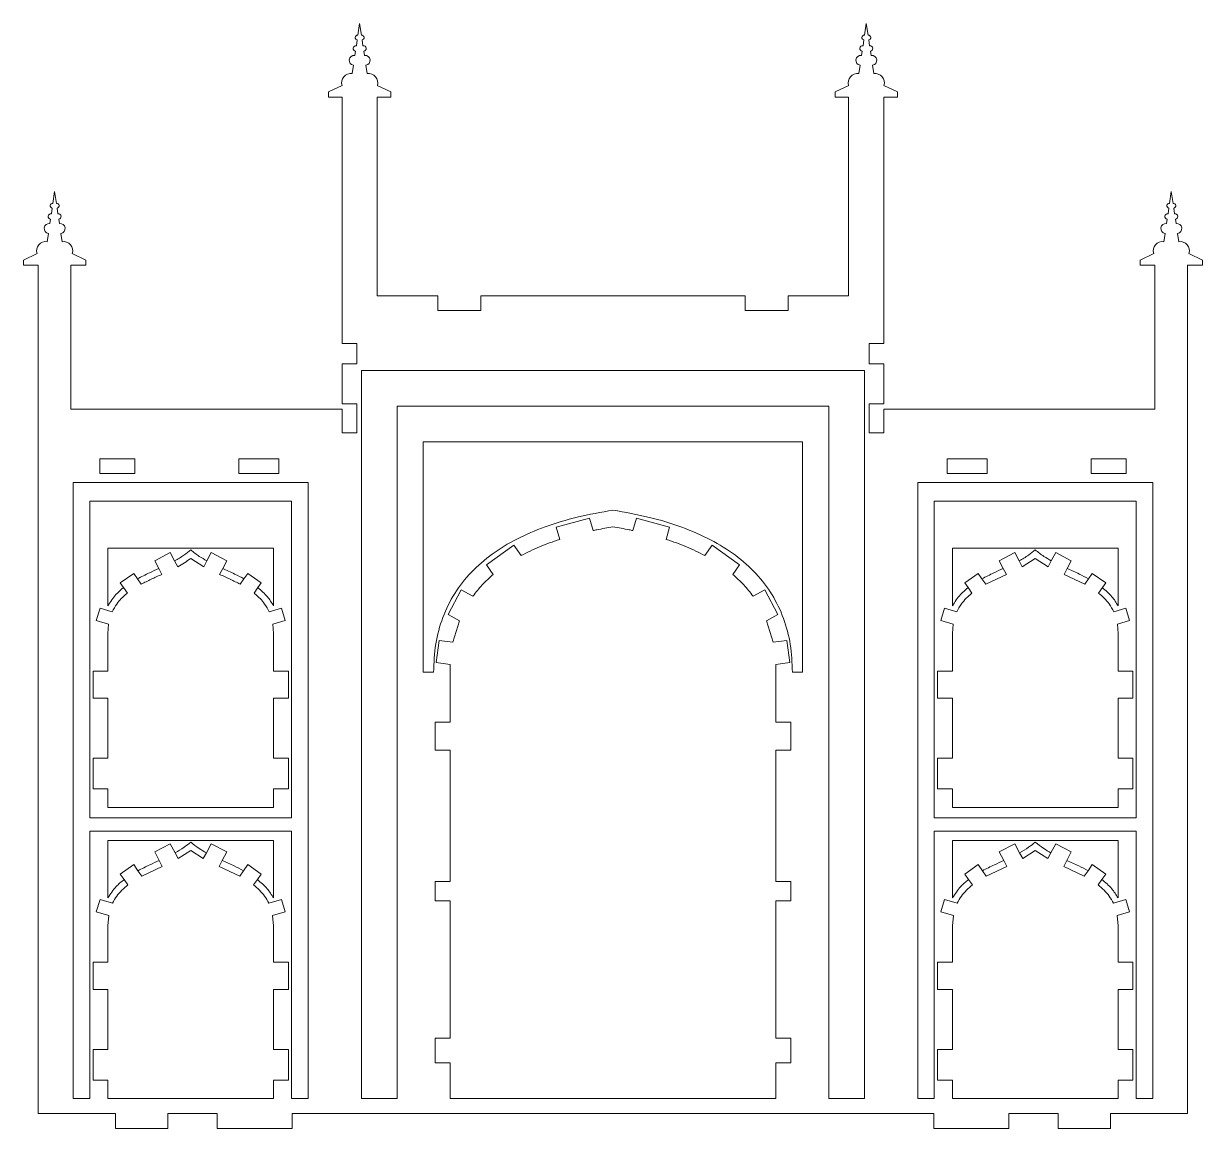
# Model space of a CAD drawing. Header units: millimetres. Extents: x -566 to 8079, y -1523 to 3979.
# Drawn here: x -565.8 to -328.5, y 3455.3 to 3677.8 of the extents above; entities that cross this region are included whole.
import ezdxf
from ezdxf.lldxf.tags import DXFTag

# ---------------------------------------------------------------- set-up
doc = ezdxf.new("R2010")
doc.units = ezdxf.units.MM
tags = doc.linetypes.add('CENTER', pattern=[10.16, 6.35, -1.27, 1.27, -1.27]).pattern_tags.tags
tags[10:11] = [DXFTag(74, 4), DXFTag(75, 0), DXFTag(340, '0'), DXFTag(46, 1.0), DXFTag(50, 0.0), DXFTag(44, 0.0), DXFTag(45, 0.0)]
tags[8:9] = [DXFTag(74, 4), DXFTag(75, 0), DXFTag(340, '0'), DXFTag(46, 1.0), DXFTag(50, 0.0), DXFTag(44, 0.0), DXFTag(45, 0.0)]
tags[6:7] = [DXFTag(74, 4), DXFTag(75, 0), DXFTag(340, '0'), DXFTag(46, 1.0), DXFTag(50, 0.0), DXFTag(44, 0.0), DXFTag(45, 0.0)]
tags[4:5] = [DXFTag(74, 4), DXFTag(75, 0), DXFTag(340, '0'), DXFTag(46, 1.0), DXFTag(50, 0.0), DXFTag(44, 0.0), DXFTag(45, 0.0)]

# ---------------------------------------------------------------- blocks, each defined once
blk = doc.blocks.new('DWG8')
at = {"color": 7, "linetype": 'Continuous', "lineweight": 15}
for p, q in [((234, 360.04), (233.65, 357.69)), ((234.35, 357.69), (234, 360.04)), ((335.67, 357.69), (336.02, 360.04)), ((336.02, 360.04), (336.37, 357.69)), ((233.51, 356.75), (233.34, 355.59)), ((234.67, 355.59), (234.49, 356.75)), ((335.36, 355.59), (335.53, 356.75)), ((336.51, 356.75), (336.68, 355.59)), ((233.18, 354.5), (233.05, 353.61)), ((234.96, 353.61), (234.83, 354.5)), ((335.06, 353.61), (335.19, 354.5)), ((336.84, 354.5), (336.97, 353.61)), ((232.76, 351.64), (232.51, 349.96)), ((235.5, 349.96), (235.25, 351.64)), ((334.52, 349.96), (334.77, 351.64)), ((337.27, 351.64), (337.52, 349.96)), ((230.45, 347.59), (227.74, 346.27)), ((240.27, 346.27), (237.55, 347.59)), ((329.75, 346.27), (332.47, 347.59)), ((339.57, 347.59), (342.28, 346.27)), ((227.74, 346.27), (227.74, 345.25)), ((227.74, 345.25), (230.45, 345.25)), ((230.45, 345.25), (230.45, 295.64)), ((237.56, 345.25), (240.27, 345.25)), ((237.56, 345.25), (237.56, 305.25)), ((240.27, 345.25), (240.27, 346.27)), ((329.75, 345.25), (329.75, 346.27)), ((332.46, 345.25), (329.75, 345.25)), ((332.46, 345.25), (332.46, 305.25)), ((342.28, 345.25), (339.57, 345.25)), ((339.57, 345.25), (339.57, 295.64)), ((342.28, 346.27), (342.28, 345.25)), ((172.24, 323.85), (172.59, 326.21)), ((172.59, 326.21), (172.94, 323.85)), ((397.43, 326.21), (397.08, 323.85)), ((397.78, 323.85), (397.43, 326.21)), ((171.93, 321.76), (172.1, 322.91)), ((173.08, 322.91), (173.25, 321.76)), ((396.94, 322.91), (396.77, 321.76)), ((398.09, 321.76), (397.92, 322.91)), ((171.64, 319.78), (171.77, 320.66)), ((173.42, 320.66), (173.55, 319.78)), ((396.61, 320.66), (396.47, 319.78)), ((398.38, 319.78), (398.25, 320.66)), ((171.09, 316.13), (171.34, 317.81)), ((173.84, 317.81), (174.09, 316.13)), ((396.18, 317.81), (395.93, 316.13)), ((398.93, 316.13), (398.68, 317.81)), ((166.33, 312.43), (169.04, 313.76)), ((176.14, 313.76), (178.85, 312.43)), ((393.88, 313.76), (391.17, 312.43)), ((403.69, 312.43), (400.98, 313.76)), ((166.33, 311.42), (166.33, 312.43)), ((169.3, 311.42), (166.33, 311.42)), ((169.3, 311.42), (169.3, 140.58)), ((178.85, 311.42), (175.88, 311.42)), ((175.88, 311.42), (175.88, 282.42)), ((178.85, 312.43), (178.85, 311.42)), ((391.17, 312.43), (391.17, 311.42)), ((391.17, 311.42), (394.14, 311.42)), ((394.14, 311.42), (394.14, 282.42)), ((400.72, 311.42), (403.69, 311.42)), ((400.72, 140.58), (400.72, 311.42)), ((403.69, 311.42), (403.69, 312.43)), ((249.76, 305.25), (237.56, 305.25)), ((249.76, 302.25), (249.76, 305.25)), ((258.42, 302.25), (258.42, 305.25)), ((311.6, 305.25), (258.42, 305.25)), ((311.6, 302.25), (311.6, 305.25)), ((320.26, 302.25), (320.26, 305.25)), ((332.46, 305.25), (320.26, 305.25)), ((249.76, 302.25), (258.42, 302.25)), ((311.6, 302.25), (320.26, 302.25)), ((233.45, 295.64), (230.45, 295.64)), ((233.45, 291.51), (233.45, 295.64)), ((339.57, 295.64), (336.57, 295.64)), ((336.57, 295.64), (336.57, 291.51)), ((230.45, 291.51), (230.45, 283.47)), ((230.45, 291.51), (233.45, 291.51)), ((335.65, 290.22), (234.37, 290.22)), ((234.37, 290.22), (234.37, 143.58)), ((335.65, 143.58), (335.65, 290.22)), ((336.57, 291.51), (339.57, 291.51)), ((339.57, 283.47), (339.57, 291.51)), ((233.45, 283.47), (230.45, 283.47)), ((233.45, 277.65), (233.45, 283.47)), ((241.54, 143.58), (241.54, 283.04)), ((241.54, 283.04), (328.48, 283.04)), ((328.48, 283.04), (328.48, 143.58)), ((339.57, 283.47), (336.57, 283.47)), ((336.57, 283.47), (336.57, 277.65)), ((175.88, 282.42), (230.45, 282.42)), ((230.45, 282.42), (230.45, 277.65)), ((339.57, 282.42), (339.57, 277.65)), ((339.57, 282.42), (394.14, 282.42)), ((230.45, 277.65), (233.45, 277.65)), ((323.2, 275.81), (246.82, 275.81)), ((246.82, 275.81), (246.82, 229.42)), ((323.2, 229.42), (323.2, 275.81)), ((336.57, 277.65), (339.57, 277.65)), ((188.75, 272.42), (181.69, 272.42)), ((181.69, 272.42), (181.69, 269.42)), ((188.75, 269.42), (188.75, 272.42)), ((217.73, 272.42), (209.65, 272.42)), ((209.65, 272.42), (209.65, 269.42)), ((217.73, 269.42), (217.73, 272.42)), ((360.37, 272.42), (352.29, 272.42)), ((352.29, 272.42), (352.29, 269.42)), ((360.37, 269.42), (360.37, 272.42)), ((388.33, 272.42), (381.27, 272.42)), ((381.27, 272.42), (381.27, 269.42)), ((388.33, 269.42), (388.33, 272.42)), ((181.69, 269.42), (188.75, 269.42)), ((209.65, 269.42), (217.73, 269.42)), ((352.29, 269.42), (360.37, 269.42)), ((381.27, 269.42), (388.33, 269.42)), ((223.64, 267.65), (176.33, 267.65)), ((176.33, 267.65), (176.33, 143.58)), ((223.64, 143.58), (223.64, 267.65)), ((393.69, 267.65), (346.38, 267.65)), ((346.38, 267.65), (346.38, 143.58)), ((393.69, 143.58), (393.69, 267.65)), ((179.66, 263.87), (179.66, 200.14)), ((220.31, 263.87), (179.66, 263.87)), ((220.31, 200.14), (220.31, 263.87)), ((390.36, 263.87), (349.71, 263.87)), ((349.71, 263.87), (349.71, 200.14)), ((390.36, 200.14), (390.36, 263.87)), ((280.28, 260.49), (273.6, 258.63)), ((280.99, 257.95), (280.28, 260.49)), ((289.74, 260.49), (289.03, 257.95)), ((296.42, 258.63), (289.74, 260.49)), ((273.6, 258.63), (274.29, 256.19)), ((295.73, 256.19), (296.42, 258.63)), ((216.65, 254.41), (183.32, 254.41)), ((183.32, 254.41), (183.32, 242.84)), ((216.65, 242.84), (216.65, 254.41)), ((265.06, 255), (259.55, 251.07)), ((266.52, 252.94), (265.06, 255)), ((304.96, 255), (303.5, 252.94)), ((310.48, 251.07), (304.96, 255)), ((386.7, 254.41), (353.37, 254.41)), ((353.37, 254.41), (353.37, 242.84)), ((386.7, 242.84), (386.7, 254.41)), ((195.87, 253.54), (192.73, 251.89)), ((192.73, 251.89), (193.55, 250.32)), ((196.75, 251.87), (195.87, 253.54)), ((197.37, 250.69), (196.75, 251.87)), ((202.6, 250.69), (199.98, 252.37)), ((203.22, 251.87), (202.6, 250.69)), ((204.1, 253.54), (203.22, 251.87)), ((207.24, 251.89), (204.1, 253.54)), ((206.42, 250.32), (207.24, 251.89)), ((365.93, 253.54), (362.78, 251.89)), ((362.78, 251.89), (363.6, 250.32)), ((366.8, 251.87), (365.93, 253.54)), ((367.42, 250.69), (366.8, 251.87)), ((370.04, 252.37), (367.42, 250.69)), ((372.65, 250.69), (370.04, 252.37)), ((373.27, 251.87), (372.65, 250.69)), ((374.15, 253.54), (373.27, 251.87)), ((377.29, 251.89), (374.15, 253.54)), ((376.47, 250.32), (377.29, 251.89)), ((188.51, 249.33), (185.8, 247.45)), ((189.26, 248.26), (188.51, 249.33)), ((193.55, 250.32), (194.17, 249.14)), ((205.8, 249.14), (206.42, 250.32)), ((211.46, 249.33), (210.71, 248.26)), ((214.17, 247.45), (211.46, 249.33)), ((259.55, 251.07), (260.91, 249.15)), ((309.11, 249.15), (310.48, 251.07)), ((358.56, 249.33), (355.85, 247.45)), ((359.31, 248.26), (358.56, 249.33)), ((363.6, 250.32), (364.23, 249.14)), ((375.85, 249.14), (376.47, 250.32)), ((381.51, 249.33), (380.76, 248.26)), ((384.22, 247.45), (381.51, 249.33)), ((185.8, 247.45), (186.48, 246.47)), ((190.02, 247.15), (189.26, 248.26)), ((210.71, 248.26), (209.95, 247.15)), ((213.49, 246.47), (214.17, 247.45)), ((355.85, 247.45), (356.53, 246.47)), ((360.07, 247.15), (359.31, 248.26)), ((364.23, 249.14), (360.07, 247.15)), ((380, 247.15), (375.85, 249.14)), ((380.76, 248.26), (380, 247.15)), ((383.54, 246.47), (384.22, 247.45)), ((186.48, 246.47), (187.24, 245.37)), ((212.73, 245.37), (213.49, 246.47)), ((254.43, 246), (251.79, 241.06)), ((256.8, 244.74), (254.43, 246)), ((315.59, 246), (313.22, 244.74)), ((318.23, 241.06), (315.59, 246)), ((356.53, 246.47), (357.29, 245.37)), ((382.78, 245.37), (383.54, 246.47)), ((181.73, 242.33), (180.98, 239.84)), ((184.18, 241.59), (181.73, 242.33)), ((218.24, 242.33), (215.79, 241.59)), ((218.99, 239.84), (218.24, 242.33)), ((351.79, 242.33), (351.03, 239.84)), ((354.23, 241.59), (351.79, 242.33)), ((388.29, 242.33), (385.84, 241.59)), ((389.04, 239.84), (388.29, 242.33)), ((180.98, 239.84), (183.46, 239.09)), ((216.51, 239.09), (218.99, 239.84)), ((251.79, 241.06), (254.09, 239.82)), ((254.09, 239.82), (252.79, 235.5)), ((315.93, 239.82), (318.23, 241.06)), ((317.23, 235.5), (315.93, 239.82)), ((351.03, 239.84), (353.51, 239.09)), ((386.56, 239.09), (389.04, 239.84)), ((183.46, 239.09), (183.32, 237.22)), ((216.65, 237.22), (216.51, 239.09)), ((353.51, 239.09), (353.37, 237.22)), ((386.7, 237.22), (386.56, 239.09)), ((183.32, 237.22), (183.32, 229.68)), ((216.65, 229.68), (216.65, 237.22)), ((250.02, 235.86), (249.43, 231.37)), ((252.79, 235.5), (250.02, 235.86)), ((320, 235.86), (317.23, 235.5)), ((320.59, 231.37), (320, 235.86)), ((353.37, 237.22), (353.37, 229.68)), ((386.7, 229.68), (386.7, 237.22)), ((249.43, 231.37), (252.24, 231)), ((252.24, 231), (252.21, 229.42)), ((317.78, 231), (320.59, 231.37)), ((317.81, 229.42), (317.78, 231)), ((183.32, 229.68), (180.32, 229.68)), ((180.32, 229.68), (180.32, 224.2)), ((219.65, 229.68), (216.65, 229.68)), ((219.65, 224.2), (219.65, 229.68)), ((246.82, 229.42), (248.87, 229.42)), ((252.21, 229.42), (252.21, 219.38)), ((317.81, 219.38), (317.81, 229.42)), ((321.15, 229.42), (323.2, 229.42)), ((353.37, 229.68), (350.37, 229.68)), ((350.37, 229.68), (350.37, 224.2)), ((389.7, 229.68), (386.7, 229.68)), ((389.7, 224.2), (389.7, 229.68)), ((180.32, 224.2), (183.32, 224.2)), ((183.32, 224.2), (183.32, 212.14)), ((216.65, 224.2), (219.65, 224.2)), ((216.65, 212.14), (216.65, 224.2)), ((350.37, 224.2), (353.37, 224.2)), ((353.37, 224.2), (353.37, 212.14)), ((386.7, 224.2), (389.7, 224.2)), ((386.7, 212.14), (386.7, 224.2)), ((252.21, 219.38), (249.21, 219.38)), ((249.21, 219.38), (249.21, 213.74)), ((320.81, 219.38), (317.81, 219.38)), ((320.81, 213.74), (320.81, 219.38)), ((249.21, 213.74), (252.21, 213.74)), ((252.21, 213.74), (252.21, 187.3)), ((317.81, 187.3), (317.81, 213.74)), ((317.81, 213.74), (320.81, 213.74)), ((183.32, 212.14), (180.32, 212.14)), ((180.32, 212.14), (180.32, 205.93)), ((219.65, 212.14), (216.65, 212.14)), ((219.65, 205.93), (219.65, 212.14)), ((353.37, 212.14), (350.37, 212.14)), ((350.37, 212.14), (350.37, 205.93)), ((389.7, 212.14), (386.7, 212.14)), ((389.7, 205.93), (389.7, 212.14)), ((180.32, 205.93), (183.32, 205.93)), ((183.32, 205.93), (183.32, 202.22)), ((216.65, 202.22), (216.65, 205.93)), ((216.65, 205.93), (219.65, 205.93)), ((350.37, 205.93), (353.37, 205.93)), ((353.37, 205.93), (353.37, 202.22)), ((386.7, 202.22), (386.7, 205.93)), ((386.7, 205.93), (389.7, 205.93)), ((183.32, 202.22), (216.65, 202.22)), ((353.37, 202.22), (386.7, 202.22)), ((179.66, 200.14), (220.31, 200.14)), ((349.71, 200.14), (390.36, 200.14)), ((179.66, 143.58), (179.66, 197.43)), ((179.66, 197.43), (220.31, 197.43)), ((220.31, 197.43), (220.31, 143.58)), ((349.71, 143.58), (349.71, 197.43)), ((349.71, 197.43), (390.36, 197.43)), ((390.36, 197.43), (390.36, 143.58)), ((216.65, 195.57), (183.32, 195.57)), ((183.32, 195.57), (183.32, 184.01)), ((195.87, 194.91), (192.73, 193.25)), ((196.83, 193.09), (195.87, 194.91)), ((204.1, 194.91), (203.14, 193.09)), ((207.24, 193.25), (204.1, 194.91)), ((216.65, 184.01), (216.65, 195.57)), ((386.7, 195.57), (353.37, 195.57)), ((353.37, 195.57), (353.37, 184.01)), ((365.93, 194.91), (362.78, 193.25)), ((366.89, 193.09), (365.93, 194.91)), ((374.15, 194.91), (373.19, 193.09)), ((377.29, 193.25), (374.15, 194.91)), ((386.7, 184.01), (386.7, 195.57)), ((192.73, 193.25), (193.64, 191.53)), ((197.46, 191.91), (196.83, 193.09)), ((199.98, 193.53), (197.46, 191.91)), ((202.51, 191.91), (199.98, 193.53)), ((203.14, 193.09), (202.51, 191.91)), ((206.33, 191.53), (207.24, 193.25)), ((362.78, 193.25), (363.69, 191.53)), ((367.51, 191.91), (366.89, 193.09)), ((370.04, 193.53), (367.51, 191.91)), ((372.56, 191.91), (370.04, 193.53)), ((373.19, 193.09), (372.56, 191.91)), ((376.38, 191.53), (377.29, 193.25)), ((188.51, 190.7), (185.8, 188.81)), ((189.36, 189.48), (188.51, 190.7)), ((194.26, 190.35), (190.12, 188.38)), ((193.64, 191.53), (194.26, 190.35)), ((205.71, 190.35), (206.33, 191.53)), ((209.85, 188.38), (205.71, 190.35)), ((211.46, 190.7), (210.61, 189.48)), ((214.17, 188.81), (211.46, 190.7)), ((358.56, 190.7), (355.85, 188.81)), ((359.41, 189.48), (358.56, 190.7)), ((364.31, 190.35), (360.17, 188.38)), ((363.69, 191.53), (364.31, 190.35)), ((375.76, 190.35), (376.38, 191.53)), ((379.9, 188.38), (375.76, 190.35)), ((381.51, 190.7), (380.66, 189.48)), ((384.22, 188.81), (381.51, 190.7)), ((185.8, 188.81), (186.57, 187.7)), ((186.57, 187.7), (187.33, 186.61)), ((190.12, 188.38), (189.36, 189.48)), ((210.61, 189.48), (209.85, 188.38)), ((212.64, 186.61), (213.4, 187.7)), ((213.4, 187.7), (214.17, 188.81)), ((355.85, 188.81), (356.62, 187.7)), ((356.62, 187.7), (357.38, 186.61)), ((360.17, 188.38), (359.41, 189.48)), ((380.66, 189.48), (379.9, 188.38)), ((382.69, 186.61), (383.45, 187.7)), ((383.45, 187.7), (384.22, 188.81)), ((252.21, 187.3), (249.21, 187.3)), ((249.21, 187.3), (249.21, 183.41)), ((320.81, 187.3), (317.81, 187.3)), ((320.81, 183.41), (320.81, 187.3)), ((181.73, 183.7), (180.98, 181.21)), ((184.26, 182.93), (181.73, 183.7)), ((218.24, 183.7), (215.71, 182.93)), ((218.99, 181.21), (218.24, 183.7)), ((249.21, 183.41), (252.21, 183.41)), ((252.21, 183.41), (252.21, 155.76)), ((317.81, 155.76), (317.81, 183.41)), ((317.81, 183.41), (320.81, 183.41)), ((351.79, 183.7), (351.03, 181.21)), ((354.31, 182.93), (351.79, 183.7)), ((388.29, 183.7), (385.76, 182.93)), ((389.04, 181.21), (388.29, 183.7)), ((180.98, 181.21), (183.49, 180.45)), ((183.49, 180.45), (183.32, 178.38)), ((216.48, 180.45), (218.99, 181.21)), ((216.65, 178.38), (216.48, 180.45)), ((351.03, 181.21), (353.54, 180.45)), ((353.54, 180.45), (353.37, 178.38)), ((386.53, 180.45), (389.04, 181.21)), ((386.7, 178.38), (386.53, 180.45)), ((183.32, 178.38), (183.32, 171.05)), ((216.65, 171.05), (216.65, 178.38)), ((353.37, 178.38), (353.37, 171.05)), ((386.7, 171.05), (386.7, 178.38)), ((183.32, 171.05), (180.32, 171.05)), ((180.32, 171.05), (180.32, 165.57)), ((219.65, 171.05), (216.65, 171.05)), ((219.65, 165.57), (219.65, 171.05)), ((353.37, 171.05), (350.37, 171.05)), ((350.37, 171.05), (350.37, 165.57)), ((389.7, 171.05), (386.7, 171.05)), ((389.7, 165.57), (389.7, 171.05)), ((180.32, 165.57), (183.32, 165.57)), ((183.32, 165.57), (183.32, 153.51)), ((216.65, 153.51), (216.65, 165.57)), ((216.65, 165.57), (219.65, 165.57)), ((350.37, 165.57), (353.37, 165.57)), ((353.37, 165.57), (353.37, 153.51)), ((386.7, 165.57), (389.7, 165.57)), ((386.7, 153.51), (386.7, 165.57)), ((252.21, 155.76), (249.21, 155.76)), ((249.21, 155.76), (249.21, 150.79)), ((320.81, 155.76), (317.81, 155.76)), ((320.81, 150.79), (320.81, 155.76)), ((183.32, 153.51), (180.32, 153.51)), ((180.32, 153.51), (180.32, 147.3)), ((219.65, 153.51), (216.65, 153.51)), ((219.65, 147.3), (219.65, 153.51)), ((353.37, 153.51), (350.37, 153.51)), ((350.37, 153.51), (350.37, 147.3)), ((389.7, 153.51), (386.7, 153.51)), ((389.7, 147.3), (389.7, 153.51)), ((249.21, 150.79), (252.21, 150.79)), ((252.21, 150.79), (252.21, 143.58)), ((317.81, 143.58), (317.81, 150.79)), ((317.81, 150.79), (320.81, 150.79)), ((180.32, 147.3), (183.32, 147.3)), ((183.32, 147.3), (183.32, 143.58)), ((216.65, 143.58), (216.65, 147.3)), ((216.65, 147.3), (219.65, 147.3)), ((350.37, 147.3), (353.37, 147.3)), ((353.37, 147.3), (353.37, 143.58)), ((386.7, 143.58), (386.7, 147.3)), ((386.7, 147.3), (389.7, 147.3)), ((176.33, 143.58), (179.66, 143.58)), ((183.32, 143.58), (216.65, 143.58)), ((220.31, 143.58), (223.64, 143.58)), ((234.37, 143.58), (241.54, 143.58)), ((252.21, 143.58), (317.81, 143.58)), ((328.48, 143.58), (335.65, 143.58)), ((346.38, 143.58), (349.71, 143.58)), ((353.37, 143.58), (386.7, 143.58)), ((390.36, 143.58), (393.69, 143.58)), ((169.3, 140.58), (184.82, 140.58)), ((184.82, 140.58), (184.82, 137.58)), ((195.38, 140.58), (205.32, 140.58)), ((195.38, 137.58), (195.38, 140.58)), ((205.32, 137.58), (205.32, 140.58)), ((220.4, 140.58), (349.62, 140.58)), ((220.4, 137.58), (220.4, 140.58)), ((349.62, 137.58), (349.62, 140.58)), ((364.7, 140.58), (374.64, 140.58)), ((364.7, 137.58), (364.7, 140.58)), ((374.64, 140.58), (374.64, 137.58)), ((385.2, 140.58), (400.72, 140.58)), ((385.2, 137.58), (385.2, 140.58)), ((184.82, 137.58), (195.38, 137.58)), ((220.4, 137.58), (205.32, 137.58)), ((364.7, 137.58), (349.62, 137.58)), ((374.64, 137.58), (385.2, 137.58))]:
    blk.add_line(p, q, dxfattribs=at)
for centre, radius, start, end in [((233.58, 357.22), 0.474, 81.5456, 261.5456), ((234.42, 357.22), 0.474, 278.4544, 98.4544), ((335.6, 357.22), 0.474, 81.5456, 261.5456), ((336.44, 357.22), 0.474, 278.4544, 98.4544), ((233.26, 355.04), 0.553, 81.5456, 261.5456), ((234.75, 355.04), 0.553, 278.4544, 98.4544), ((335.27, 355.04), 0.553, 81.5456, 261.5456), ((336.76, 355.04), 0.553, 278.4544, 98.4544), ((232.9, 352.63), 0.996, 81.5456, 261.5456), ((235.11, 352.63), 0.996, 278.4544, 98.4544), ((334.91, 352.63), 0.996, 81.5456, 261.5456), ((337.12, 352.63), 0.996, 278.4544, 98.4544), ((232.23, 348.12), 1.86, 81.5456, 196.6114), ((235.78, 348.12), 1.86, 343.3886, 98.4544), ((334.24, 348.12), 1.86, 81.5456, 196.6114), ((337.79, 348.12), 1.86, 343.3886, 98.4544), ((172.17, 323.38), 0.474, 81.5456, 261.5456), ((173.01, 323.38), 0.474, 278.4544, 98.4544), ((397.01, 323.38), 0.474, 81.5456, 261.5456), ((397.85, 323.38), 0.474, 278.4544, 98.4544), ((171.85, 321.21), 0.553, 81.5456, 261.5456), ((173.33, 321.21), 0.553, 278.4544, 98.4544), ((396.69, 321.21), 0.553, 81.5456, 261.5456), ((398.17, 321.21), 0.553, 278.4544, 98.4544), ((171.49, 318.79), 0.996, 81.5456, 261.5456), ((173.69, 318.79), 0.996, 278.4544, 98.4544), ((396.33, 318.79), 0.996, 81.5456, 261.5456), ((398.53, 318.79), 0.996, 278.4544, 98.4544), ((170.82, 314.29), 1.86, 81.5456, 196.6114), ((174.36, 314.29), 1.86, 343.3886, 98.4544), ((395.66, 314.29), 1.86, 81.5456, 196.6114), ((399.2, 314.29), 1.86, 343.3886, 98.4544)]:
    blk.add_arc(centre, radius, start, end, dxfattribs=at)
for points, knots in [([(248.87, 229.42), (248.96, 231.33), (249.12, 235.09), (250.58, 240.48), (252.99, 245.39), (256.39, 249.72), (260.66, 253.39), (265.7, 256.43), (271.47, 258.88), (277.97, 260.82), (282.6, 261.65), (285.01, 262.08)], [0, 0, 0, 0, 0.106944, 0.209223, 0.30946, 0.410282, 0.514314, 0.622123, 0.737782, 0.863222, 1, 1, 1, 1]), ([(285.01, 262.08), (287.47, 261.64), (292.17, 260.8), (298.77, 258.81), (304.61, 256.29), (309.67, 253.17), (313.88, 249.45), (317.18, 245.14), (319.5, 240.3), (320.91, 234.99), (321.07, 231.3), (321.15, 229.42)], [0, 0, 0, 0, 0.139153, 0.266578, 0.38393, 0.493264, 0.596978, 0.695889, 0.794372, 0.894915, 1, 1, 1, 1]), ([(285.01, 258.7), (283.93, 258.52), (282.59, 258.29), (281.25, 258.01), (280.99, 257.95)], [0, 0, 0, 0, 0.802038, 1, 1, 1, 1]), ([(289.03, 257.95), (288.77, 258.01), (287.43, 258.29), (286.09, 258.52), (285.01, 258.7)], [0, 0, 0, 0, 0.197967, 1, 1, 1, 1]), ([(196.75, 251.87), (197.39, 252.24), (198.52, 252.88), (199.54, 253.7), (199.98, 254.06)], [0, 0, 0, 0, 0.560753, 1, 1, 1, 1]), ([(199.98, 254.06), (200.55, 253.61), (201.57, 252.8), (202.71, 252.16), (203.22, 251.87)], [0, 0, 0, 0, 0.555291, 1, 1, 1, 1]), ([(274.29, 256.19), (272.91, 255.72), (270.25, 254.81), (267.73, 253.55), (266.52, 252.94)], [0, 0, 0, 0, 0.51747, 1, 1, 1, 1]), ([(303.5, 252.94), (302.29, 253.55), (299.77, 254.81), (297.11, 255.72), (295.73, 256.19)], [0, 0, 0, 0, 0.482531, 1, 1, 1, 1]), ([(366.8, 251.87), (367.44, 252.24), (368.57, 252.88), (369.59, 253.7), (370.04, 254.06)], [0, 0, 0, 0, 0.560746, 1, 1, 1, 1]), ([(370.04, 254.06), (370.6, 253.61), (371.62, 252.8), (372.76, 252.16), (373.27, 251.87)], [0, 0, 0, 0, 0.555289, 1, 1, 1, 1]), ([(199.98, 252.37), (199.57, 252.06), (198.74, 251.45), (197.83, 250.95), (197.37, 250.69)], [0, 0, 0, 0, 0.4933202, 1, 1, 1, 1]), ([(189.26, 248.26), (190.05, 248.66), (191.47, 249.39), (192.92, 250.04), (193.55, 250.32)], [0, 0, 0, 0, 0.5636405, 1, 1, 1, 1]), ([(206.42, 250.32), (207.22, 249.96), (208.68, 249.31), (210.09, 248.58), (210.71, 248.26)], [0, 0, 0, 0, 0.556652, 1, 1, 1, 1]), ([(359.31, 248.26), (360.1, 248.66), (361.52, 249.39), (362.97, 250.04), (363.6, 250.32)], [0, 0, 0, 0, 0.5636405, 1, 1, 1, 1]), ([(376.47, 250.32), (377.28, 249.96), (378.73, 249.31), (380.14, 248.58), (380.76, 248.26)], [0, 0, 0, 0, 0.556646, 1, 1, 1, 1]), ([(194.17, 249.14), (193.8, 248.97), (193.08, 248.65), (192.03, 248.16), (191.02, 247.68), (190.36, 247.33), (190.02, 247.15)], [0, 0, 0, 0, 0.271018, 0.509696, 0.75449, 1, 1, 1, 1]), ([(209.95, 247.15), (209.61, 247.33), (208.95, 247.68), (207.94, 248.16), (206.89, 248.65), (206.17, 248.97), (205.8, 249.14)], [0, 0, 0, 0, 0.245551, 0.490339, 0.729076, 1, 1, 1, 1]), ([(260.91, 249.15), (260.15, 248.47), (258.65, 247.12), (257.41, 245.52), (256.8, 244.74)], [0, 0, 0, 0, 0.507137, 1, 1, 1, 1]), ([(313.22, 244.74), (312.61, 245.52), (311.38, 247.12), (309.87, 248.47), (309.11, 249.15)], [0, 0, 0, 0, 0.492863, 1, 1, 1, 1]), ([(183.32, 242.84), (183.81, 243.62), (184.69, 244.98), (185.94, 246.02), (186.48, 246.47)], [0, 0, 0, 0, 0.566407, 1, 1, 1, 1]), ([(187.24, 245.37), (187.18, 245.32), (186.38, 244.68), (185.19, 243.51), (184.47, 242.13), (184.18, 241.59)], [0, 0, 0, 0, 0.048754, 0.624764, 1, 1, 1, 1]), ([(215.79, 241.59), (215.5, 242.13), (214.78, 243.51), (213.59, 244.68), (212.79, 245.32), (212.73, 245.37)], [0, 0, 0, 0, 0.375243, 0.95126, 1, 1, 1, 1]), ([(213.49, 246.47), (214.18, 245.89), (215.41, 244.84), (216.27, 243.46), (216.65, 242.84)], [0, 0, 0, 0, 0.55263, 1, 1, 1, 1]), ([(353.37, 242.84), (353.87, 243.62), (354.74, 244.98), (355.99, 246.02), (356.53, 246.47)], [0, 0, 0, 0, 0.566407, 1, 1, 1, 1]), ([(357.29, 245.37), (356.51, 244.69), (355.27, 243.6), (354.52, 242.14), (354.23, 241.59)], [0, 0, 0, 0, 0.624616, 1, 1, 1, 1]), ([(385.84, 241.59), (385.55, 242.14), (384.8, 243.6), (383.56, 244.69), (382.78, 245.37)], [0, 0, 0, 0, 0.375384, 1, 1, 1, 1]), ([(383.54, 246.47), (384.23, 245.89), (385.46, 244.84), (386.32, 243.46), (386.7, 242.84)], [0, 0, 0, 0, 0.55263, 1, 1, 1, 1]), ([(196.83, 193.09), (197.45, 193.44), (198.56, 194.08), (199.55, 194.88), (199.98, 195.23)], [0, 0, 0, 0, 0.559912, 1, 1, 1, 1]), ([(199.98, 195.23), (200.54, 194.79), (201.54, 193.99), (202.64, 193.36), (203.14, 193.09)], [0, 0, 0, 0, 0.556019, 1, 1, 1, 1]), ([(366.89, 193.09), (367.5, 193.44), (368.61, 194.08), (369.6, 194.88), (370.04, 195.23)], [0, 0, 0, 0, 0.5599054, 1, 1, 1, 1]), ([(370.04, 195.23), (370.59, 194.79), (371.59, 193.99), (372.69, 193.36), (373.19, 193.09)], [0, 0, 0, 0, 0.556023, 1, 1, 1, 1]), ([(189.36, 189.48), (190.15, 189.88), (191.56, 190.6), (193.01, 191.25), (193.64, 191.53)], [0, 0, 0, 0, 0.563807, 1, 1, 1, 1]), ([(206.33, 191.53), (207.14, 191.17), (208.58, 190.52), (209.99, 189.8), (210.61, 189.48)], [0, 0, 0, 0, 0.556493, 1, 1, 1, 1]), ([(359.41, 189.48), (360.2, 189.88), (361.61, 190.6), (363.06, 191.25), (363.69, 191.53)], [0, 0, 0, 0, 0.563807, 1, 1, 1, 1]), ([(376.38, 191.53), (377.19, 191.17), (378.63, 190.52), (380.04, 189.8), (380.66, 189.48)], [0, 0, 0, 0, 0.556487, 1, 1, 1, 1]), ([(183.32, 184.01), (183.83, 184.8), (184.73, 186.2), (186.01, 187.25), (186.57, 187.7)], [0, 0, 0, 0, 0.566385, 1, 1, 1, 1]), ([(213.4, 187.7), (214.11, 187.11), (215.38, 186.05), (216.26, 184.64), (216.65, 184.01)], [0, 0, 0, 0, 0.552613, 1, 1, 1, 1]), ([(353.37, 184.01), (353.88, 184.8), (354.78, 186.2), (356.06, 187.25), (356.62, 187.7)], [0, 0, 0, 0, 0.566389, 1, 1, 1, 1]), ([(383.45, 187.7), (384.16, 187.11), (385.43, 186.05), (386.31, 184.64), (386.7, 184.01)], [0, 0, 0, 0, 0.552609, 1, 1, 1, 1]), ([(187.33, 186.61), (186.52, 185.9), (185.29, 184.84), (184.52, 183.42), (184.26, 182.93)], [0, 0, 0, 0, 0.658312, 1, 1, 1, 1]), ([(215.71, 182.93), (215.45, 183.42), (214.68, 184.84), (213.45, 185.9), (212.64, 186.61)], [0, 0, 0, 0, 0.34169, 1, 1, 1, 1]), ([(357.38, 186.61), (356.57, 185.9), (355.34, 184.84), (354.57, 183.42), (354.31, 182.93)], [0, 0, 0, 0, 0.658312, 1, 1, 1, 1]), ([(385.76, 182.93), (385.5, 183.42), (384.73, 184.84), (383.5, 185.9), (382.69, 186.61)], [0, 0, 0, 0, 0.341688, 1, 1, 1, 1])]:
    blk.add_open_spline(points, degree=3, knots=knots, dxfattribs=at)

msp = doc.modelspace()

# ---------------------------------------------------------------- block references
at = {"linetype": 'CENTER'}
msp.add_blockref('DWG8', (-732.15, 3317.71), dxfattribs=at)

doc.saveas('drawing.dxf')
